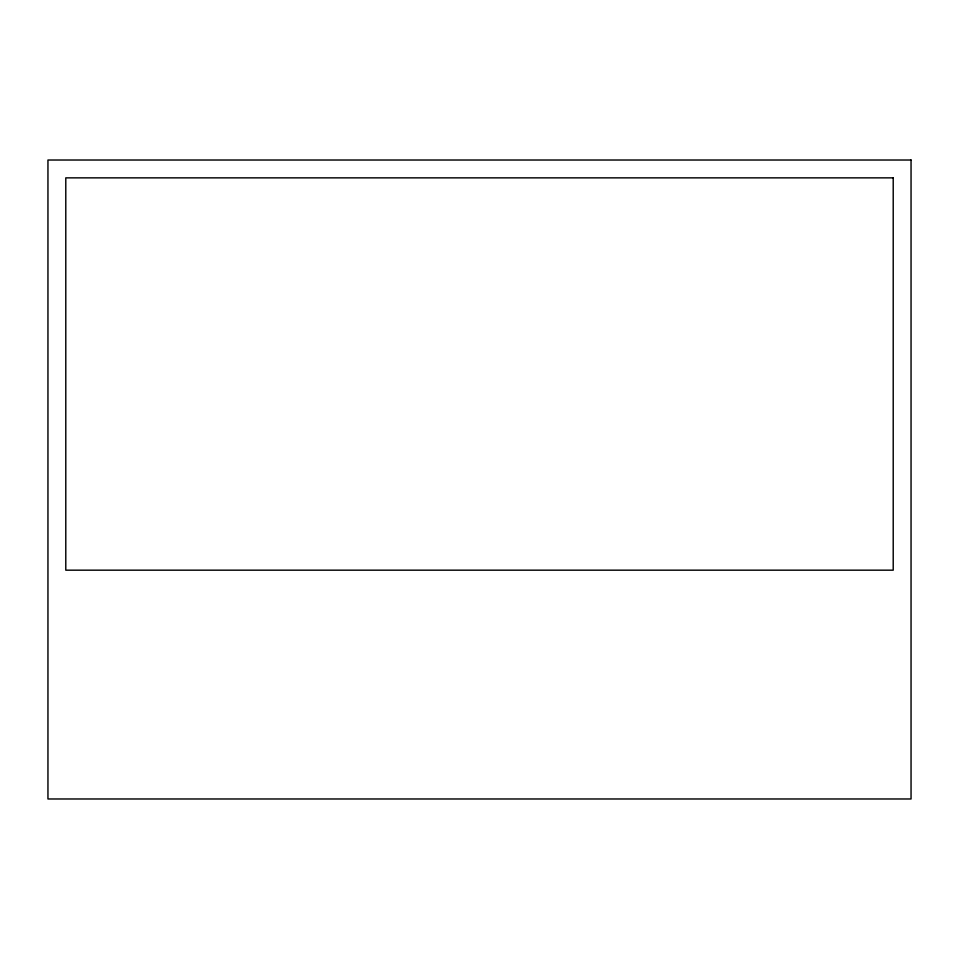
<?xml version="1.0" encoding="UTF-8"?>
<svg xmlns="http://www.w3.org/2000/svg" width="959" height="959" viewBox="0 0 959 959"><rect width="100%" height="100%" fill="white"/><g stroke="black" fill="none" stroke-linecap="round" stroke-linejoin="round"><path stroke-width="1.44" d="M911.05 160.021L47.95 160.021L47.95 798.979L911.05 798.979L911.05 160.021M893.213 177.859L65.787 177.859L65.787 570.173L893.213 570.173L893.213 177.859"/></g></svg>
